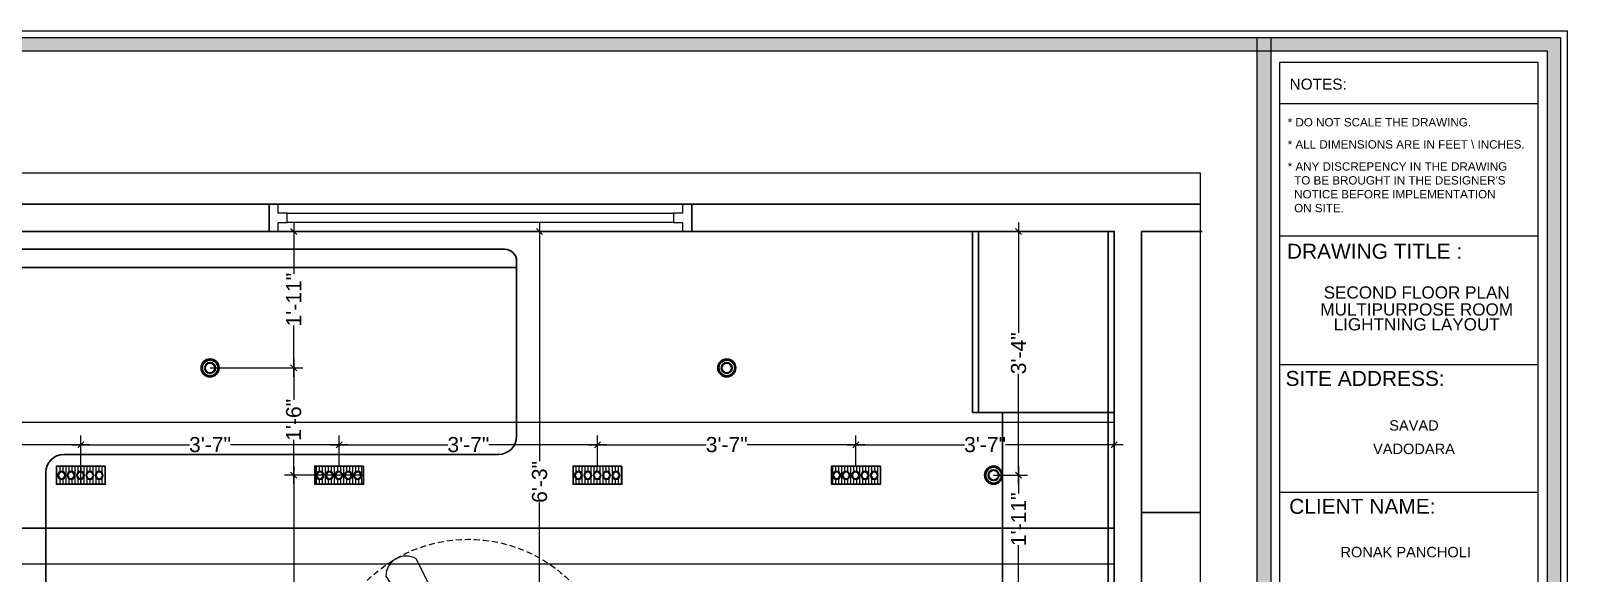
# Model space of a CAD drawing. Header units: millimetres. Extents: x 145796 to 148307, y -176303 to -174465.
# Drawn here: x 145972.3 to 146226.8, y -174811.5 to -174721.6 of the extents above; entities that cross this region are included whole.
import ezdxf
from ezdxf.enums import TextEntityAlignment as Align

# ---------------------------------------------------------------- set-up
doc = ezdxf.new("R2010")
doc.units = ezdxf.units.MM
doc.header["$MEASUREMENT"] = 0
doc.header["$PDMODE"] = 2
doc.linetypes.add('DASHED', pattern=[0.75, 0.5, -0.25])
doc.linetypes.add('DASHEDX2', pattern=[1.5, 1, -0.5])
doc.layers.get('Defpoints').update_dxf_attribs({"color": 220})
for name, color, linetype, lineweight in [('dim05', 1, 'Continuous', 13), ('Electrical', 84, 'Continuous', 30), ('FALSE CEILING', 6, 'Continuous', 30), ('FURNITURE', 32, 'Continuous', 9), ('Labelling', 1, 'Continuous', 25), ('NAME PLATE', 7, 'Continuous', 25), ('SECOND FLOOR', 7, 'Continuous', 9), ('SECOND FLOOR  ( PLINE )', 251, 'Continuous', 30), ('wall', 7, 'Continuous', 30)]:
    doc.layers.add(name, color=color, linetype=linetype, lineweight=lineweight)
doc.layers.add('hatch', color=250, linetype='Continuous', lineweight=9, transparency=0.5)
doc.layers.add('XX~SLAB ( PLINE )', color=251, linetype='Continuous', plot=False)
doc.styles.add('Aerial', font='arial.ttf')
doc.styles.add('Arial', font='arial.ttf')
doc.dimstyles.new('Cn_BT_9 ( BOLD )', dxfattribs={"dimtxt": 2.5, "dimasz": 1, "dimexe": 1.5, "dimexo": 0, "dimgap": 0.09, "dimtad": 0, "dimdec": 0, "dimzin": 3, "dimdsep": 46, "dimlunit": 4, "dimtxsty": 'Aerial', "dimblk": 'OBLIQUE', "dimcen": 0.09, "dimdle": 1.5, "dimclrd": 1, "dimclre": 1, "dimclrt": 5, "dimadec": 0, "dimazin": 0, "dimtfac": 0.75, "dimtdec": 0, "dimtofl": 0, "dimtmove": 0, "dimatfit": 3, "dimldrblk": 'OBLIQUE', "dimfxl": 0, "dimtolj": 1, "dimtzin": 0, "dimlwd": 15, "dimlwe": 15, "dimarcsym": 0})

# ---------------------------------------------------------------- blocks, each defined once
blk = doc.blocks.new('ceiling')
at = {"layer": 'FURNITURE', "color": 9, "lineweight": 30, "true_color": 0xc7c8ca}
for p, q in [((142904.89, -176849.37, -0.13), (143012.89, -176849.37, -0.13)), ((142902.89, -176935.37, -0.13), (142902.89, -176851.37, -0.13)), ((142907.89, -176852.37, -0.13), (143014.89, -176852.37, -0.13)), ((143014.89, -176851.37, -0.13), (143014.89, -176880.36, -0.13)), ((142905.89, -176932.37, -0.13), (142905.89, -176854.37, -0.13)), ((143113.89, -176876.42), (143095.39, -176876.42)), ((143011.89, -176883.36, -0.13), (142939.89, -176883.36, -0.13)), ((142936.89, -176886.36, -0.13), (142936.89, -176934.37, -0.13)), ((142926.89, -176934.37, -0.13), (142907.89, -176934.37, -0.13)), ((142927.89, -176935.37, -0.13), (142927.89, -176936.37, -0.13)), ((142933.89, -176937.37, -0.13), (142904.89, -176937.37, -0.13)), ((142969.89, -176977.47, -0.13), (142969.89, -176955.47, -0.13)), ((142969.89, -176955.47, -0.13), (143023.89, -176955.47, -0.13)), ((142996.89, -176955.47, -0.13), (142996.89, -176981.47, -0.13)), ((143023.89, -176955.47, -0.13), (143023.89, -176977.47, -0.13)), ((143023.89, -176955.47, -0.13), (143023.89, -176957.47, -0.13)), ((142965.89, -176981.47, -0.13), (142965.89, -176959.47, -0.13)), ((142967.89, -176957.47, -0.13), (142969.89, -176957.47, -0.13)), ((143023.89, -176957.47, -0.13), (143025.89, -176957.47, -0.13)), ((143027.89, -176959.47, -0.13), (143027.89, -176981.47, -0.13)), ((143019.89, -176981.47, -0.13), (142973.89, -176981.47, -0.13)), ((143021.89, -176987.47, -0.13), (142971.89, -176987.47, -0.13))]:
    blk.add_line(p, q, dxfattribs=at)
at = {"layer": 'FURNITURE', "color": 3, "linetype": 'DASHEDX2', "lineweight": 30, "ltscale": 10}
blk.add_line((142899.89, -176989.42, -0.13), (143113.89, -176989.42, -0.13), dxfattribs=at)
at = {"layer": 'FURNITURE', "color": 9, "lineweight": 30, "ltscale": 10, "true_color": 0xc7c8ca}
for points in [[(143090.39, -176876.42), (143113.89, -176876.42), (143113.89, -176846.42), (143090.39, -176846.42)], [(143090.39, -176876.42), (143091.39, -176876.42), (143091.39, -176846.42), (143090.39, -176846.42)], [(143112.89, -176996.42), (143113.89, -176996.42), (143113.89, -176846.42), (143112.89, -176846.42)], [(143113.89, -176876.42), (143113.89, -176978.5), (143095.39, -176978.5), (143095.39, -176876.42)], [(143096.39, -176961.5), (143096.39, -176944.5), (143095.39, -176944.5), (143095.39, -176961.5)], [(143096.39, -176978.5), (143096.39, -176961.5), (143095.39, -176961.5), (143095.39, -176978.5)], [(143113.89, -176996.42), (143113.89, -176988.42), (142899.89, -176988.42), (142899.89, -176996.42)]]:
    blk.add_lwpolyline(points, close=True, dxfattribs=at)
at = {"layer": 'FURNITURE', "color": 9, "lineweight": 25, "true_color": 0xc7c8ca, "elevation": -0.13}
blk.add_lwpolyline([(142927.89, -176992.42, 1), (142931.89, -176992.42, -1), (142935.89, -176992.42, 1), (142939.89, -176992.42, -1), (142943.89, -176992.42, 1), (142947.89, -176992.42, -1), (142951.89, -176992.42, 1), (142955.89, -176992.42, -1), (142959.89, -176992.42, 1), (142963.89, -176992.42, -1), (142967.89, -176992.42, 1), (142971.89, -176992.42, -1), (142975.89, -176992.42, 1), (142979.89, -176992.42, -1), (142983.89, -176992.42, 1), (142987.89, -176992.42, -1), (142991.89, -176992.42, 1), (142995.89, -176992.42, -1), (142999.89, -176992.42, 1), (143003.89, -176992.42, -1), (143007.89, -176992.42, 1), (143011.89, -176992.42, -1), (143015.89, -176992.42, 1), (143019.89, -176992.42, -0.414214), (143021.89, -176990.42, -0.414214)], format="xyb", dxfattribs=at)
at = {"layer": 'FURNITURE', "color": 9, "lineweight": 30, "true_color": 0xc7c8ca}
for centre, radius, start, end in [((142904.89, -176851.37, -0.13), 2, 90, 180), ((143012.89, -176851.37, -0.13), 2, 0, 90), ((142907.89, -176854.37, -0.13), 2, 90, 180), ((143011.89, -176880.36, -0.13), 3, 270, 0), ((142939.89, -176886.36, -0.13), 3, 90, 180), ((142907.89, -176932.37, -0.13), 2, 180, 270), ((142926.89, -176935.37, -0.13), 1, 0, 90), ((142933.89, -176934.37, -0.13), 3, 270, 0), ((142904.89, -176935.37, -0.13), 2, 180, 270), ((142926.89, -176936.37, -0.13), 1, 270, 0), ((142967.89, -176959.47, -0.13), 2, 90, 180), ((143025.89, -176959.47, -0.13), 2, 0, 90), ((142973.89, -176977.47, -0.13), 4, 180, 270), ((143019.89, -176977.47, -0.13), 4, 270, 0), ((142971.89, -176981.47, -0.13), 6, 180, 270), ((143021.89, -176981.47, -0.13), 6, 270, 0)]:
    blk.add_arc(centre, radius, start, end, dxfattribs=at)
blk = doc.blocks.new('LAYOUT FILE')
at = {"layer": 'NAME PLATE', "true_color": 0xd39e00}
h = blk.add_hatch(color=42, dxfattribs=at)
h.paths.add_polyline_path([(3346889.83, -513806.18), (3346889.83, -514260.7), (3347535.56, -514260.7), (3347535.56, -513806.18)])
h.paths.add_polyline_path([(3346894.36, -513810.71), (3347531.03, -513810.71), (3347531.03, -514256.17), (3346894.36, -514256.17)], flags=16)
blk.add_hatch(color=42, dxfattribs=at).paths.add_polyline_path([(3347433.6, -514256.17), (3347438.13, -514256.17), (3347438.13, -513806.18), (3347433.6, -513806.18)])
at = {"layer": 'NAME PLATE', "color": 42, "true_color": 0xd39e00}
for p, q in [((3347527.96, -513828.55), (3347441.2, -513828.55)), ((3347527.96, -513872.99), (3347441.2, -513872.99)), ((3347527.96, -513916.26), (3347441.2, -513916.26)), ((3347527.96, -513959.27), (3347441.2, -513959.27))]:
    blk.add_line(p, q, dxfattribs=at)
for points in [[(3346887.56, -513803.91), (3347537.83, -513803.91), (3347537.83, -514262.96), (3346887.56, -514262.96)], [(3346889.83, -513806.18), (3347535.56, -513806.18), (3347535.56, -514260.7), (3346889.83, -514260.7)], [(3347433.6, -514256.17), (3347433.6, -513806.18), (3347438.13, -513806.18), (3347438.13, -514256.17)], [(3346894.36, -513810.71), (3347531.03, -513810.71), (3347531.03, -514256.17), (3346894.36, -514256.17)], [(3347441.2, -514252.44), (3347441.2, -513814.44), (3347527.96, -513814.44), (3347527.96, -514252.44)]]:
    blk.add_lwpolyline(points, close=True, dxfattribs=at)
at = {"layer": 'NAME PLATE', "style": 'Arial'}
for s, height, p in [('NOTES:', 3.699, (3347454.07, -513823.73)), ('DRAWING TITLE : ', 5.0338, (3347474.01, -513880.61)), ('SITE ADDRESS:', 5.0338, (3347469.85, -513923.39)), ('CLIENT NAME:', 5.0338, (3347468.93, -513966.4))]:
    blk.add_text(s, height=height, dxfattribs=at).set_placement(p, align=Align.CENTER)
at = {"layer": 'NAME PLATE', "char_height": 2.7974, "width": 108.0765, "attachment_point": 1, "style": 'Arial'}
for s, insert in [('* DO NOT SCALE THE DRAWING.', (3347443.82, -513833.31, 0)), ('* ALL DIMENSIONS ARE IN FEET \\\\ INCHES.', (3347443.82, -513840.75, 0)), ("* ANY DISCREPENCY IN THE DRAWING \\P  TO BE BROUGHT IN THE DESIGNER'S\\P  NOTICE BEFORE IMPLEMENTATION \\P  ON SITE.", (3347443.82, -513848.18, 0))]:
    blk.add_mtext(s, dxfattribs=dict(at, insert=insert))
blk = doc.blocks.new('w')
at = {"layer": 'Electrical', "lineweight": 25, "true_color": 0x000000}
h = blk.add_hatch(dxfattribs=at)
h.set_pattern_fill('ANSI31', color=18, scale=4, angle=225)
h.set_pattern_definition([(270, (3371208.62173, -539867.7139), (0.5, -2e-16), [])])
h.paths.add_polyline_path([(3358215.1, -518899.88), (3358215.97, -518898.83, -0.675401), (3358216.43, -518897.69, -0.15536), (3358216.81, -518897.81), (3358217.43, -518897.06), (3358217.43, -518896.88), (3358209.34, -518896.88), (3358209.34, -518899.88)])
h.paths.add_polyline_path([(3358210.2, -518899.01, -1), (3358210.2, -518897.69, -1)], flags=16)
h.paths.add_polyline_path([(3358211.76, -518897.69, -1), (3358211.76, -518899.01, -1)], flags=16)
h.paths.add_polyline_path([(3358210.2, -518898.88, -1), (3358210.2, -518897.82, -1)], flags=0)
h.paths.add_polyline_path([(3358211.76, -518897.82, -1), (3358211.76, -518898.88, -1)], flags=0)
h.paths.add_polyline_path([(3358213.32, -518897.69, -1), (3358213.32, -518899.01, -1)], flags=16)
h.paths.add_polyline_path([(3358213.32, -518897.82, -1), (3358213.32, -518898.88, -1)], flags=0)
h.paths.add_polyline_path([(3358214.87, -518897.69, -1), (3358214.87, -518899.01, -1)], flags=16)
h.paths.add_polyline_path([(3358214.87, -518897.82, -1), (3358214.87, -518898.88, -1)], flags=0)
h.paths.add_polyline_path([(3358215.97, -518898.83), (3358215.1, -518899.88), (3358217.43, -518899.88), (3358217.43, -518897.06), (3358216.81, -518897.81, -0.731062), (3358216.43, -518899.01, -0.193744)], flags=17)
at = {"layer": 'Electrical', "color": 240, "true_color": 0xed1f24}
blk.add_lwpolyline([(3358217.43, -518899.88), (3358209.34, -518899.88), (3358209.34, -518896.88), (3358217.43, -518896.88)], close=True, dxfattribs=at)
at = {"layer": 'Electrical', "color": 18, "lineweight": 25, "true_color": 0x000000}
for centre, radius in [((3358210.2, -518898.35), 0.662), ((3358210.2, -518898.35), 0.53), ((3358211.76, -518898.35), 0.662), ((3358211.76, -518898.35), 0.53), ((3358213.32, -518898.35), 0.662), ((3358213.32, -518898.35), 0.53), ((3358214.87, -518898.35), 0.662), ((3358214.87, -518898.35), 0.53), ((3358216.43, -518898.35), 0.662), ((3358216.43, -518898.35), 0.53)]:
    blk.add_circle(centre, radius, dxfattribs=at)
blk = doc.blocks.new('fan plan')
at = {"layer": 'Electrical', "lineweight": 15, "ltscale": 20}
for p, q in [((4593.5, 3687.63), (4594.38, 3670.64)), ((4598.38, 3670.64), (4599.27, 3687.63)), ((4595.88, 3669.78), (4595.88, 3673.02)), ((4596.88, 3673), (4596.88, 3669.78)), ((4590.77, 3664.38), (4575.61, 3656.65)), ((4589.48, 3661.9), (4592.26, 3663.51)), ((4600.5, 3663.51), (4603.31, 3661.89)), ((4617.15, 3656.65), (4601.99, 3664.38)), ((4578.5, 3651.66), (4592.77, 3660.92)), ((4592.76, 3662.64), (4589.95, 3661.02)), ((4599.99, 3660.92), (4614.26, 3651.66)), ((4602.79, 3661.04), (4600, 3662.64))]:
    blk.add_line(p, q, dxfattribs=at)
at = {"layer": 'Electrical', "linetype": 'DASHED', "lineweight": 15, "ltscale": 2}
blk.add_circle((4596.38, 3665.31), 24, dxfattribs=at)
at = {"layer": 'Electrical', "lineweight": 15, "ltscale": 20}
for centre, major_axis, start_param, end_param in [((4596.38, 3686), (2.34, 2.34), -0.272136, 1.842967), ((4596.38, 3672.83), (0.376, 0.376), -0.465536, 1.983618), ((4594.85, 3670.9), (0.382, 0.382), 2.863014, 4.257784), ((4596.38, 3668.39), (1.71, -1.71), 2.565057, 2.951308), ((4596.38, 3668.39), (1.71, 1.71), 0.19032, 0.57657), ((4597.91, 3670.9), (0.382, -0.382), 5.167028, 6.561799), ((4596.38, 3665.31), (3.18, -3.18), 3.14161, 9.424795), ((4596.38, 3665.31), (2.83, -2.83), 1.749190548672175e-05, 6.283202799085073), ((4596.38, 3665.31), (0.707, 0.707), 1.570814, 7.853999), ((4590.78, 3663.84), (0.382, -0.382), 0.978238, 2.373008), ((4593.72, 3663.77), (1.71, -1.71), 3.855511, 4.241762), ((4599.05, 3663.77), (1.71, 1.71), 5.183051, 5.569301), ((4601.98, 3663.84), (0.382, -0.382), 2.339416, 3.734186), ((4589.87, 3661.55), (0.376, -0.376), 3.199655, 5.648809), ((4593.72, 3663.77), (1.71, -1.71), 4.659452, 5.045703), ((4592.31, 3661.2), (0.382, 0.382), -1.325776, 0.068994), ((4600.46, 3661.2), (0.382, -0.382), 3.072633, 4.467404), ((4599.05, 3663.77), (1.71, 1.71), 4.37911, 4.765361), ((4602.9, 3661.56), (0.376, 0.376), 3.723254, 6.172408), ((4578.47, 3654.97), (2.34, -2.34), 3.393055, 5.508159), ((4614.3, 3654.97), (2.34, -2.34), 5.48745, 7.602554)]:
    blk.add_ellipse(centre, major_axis=major_axis, ratio=1, start_param=start_param, end_param=end_param, dxfattribs=at)
blk = doc.blocks.new('_Oblique')
at = {"layer": 'wall', "color": 0, "lineweight": -2}
blk.add_line((-0.5, -0.5), (0.5, 0.5), dxfattribs=at)
blk = doc.blocks.new('*D91')
at = {"layer": 'Defpoints', "color": 0, "ltscale": 10, "transparency": 16777216}
for p in [(145980.57, -174790.21), (145937.77, -174795.26, -0.88), (145980.57, -174796.76, -0.88)]:
    blk.add_point(p, dxfattribs=at)
at = {"layer": 'FURNITURE', "color": 1, "lineweight": 15, "ltscale": 10, "transparency": 16777216}
for p, q in [((145936.27, -174790.21), (145955.76, -174790.21)), ((145937.77, -174795.26), (145937.77, -174788.71)), ((145982.07, -174790.21), (145962.58, -174790.21)), ((145980.57, -174796.76), (145980.57, -174788.71))]:
    blk.add_line(p, q, dxfattribs=at)
at = {"layer": 'FURNITURE', "color": 1, "lineweight": 15, "ltscale": 10, "transparency": 16777216, "rotation": 180}
blk.add_blockref('_Oblique', (145937.77, -174790.21), dxfattribs=at)
at = {"layer": 'FURNITURE', "color": 1, "lineweight": 15, "ltscale": 10, "transparency": 16777216}
blk.add_blockref('_Oblique', (145980.57, -174790.21), dxfattribs=at)
at = {"layer": 'FURNITURE', "color": 5, "ltscale": 10, "transparency": 16777216, "insert": (145959.17, -174790.21), "char_height": 2.5, "attachment_point": 5, "style": 'Aerial'}
blk.add_mtext('\\A1;3\'-7"', dxfattribs=at)
blk = doc.blocks.new('*D92')
at = {"layer": 'Defpoints', "color": 0, "ltscale": 10, "transparency": 16777216}
for p in [(146023.37, -174790.21), (146023.37, -174793.76, -0.88), (145980.57, -174796.76, -0.88)]:
    blk.add_point(p, dxfattribs=at)
at = {"layer": 'FURNITURE', "color": 1, "lineweight": 15, "ltscale": 10, "transparency": 16777216}
for p, q in [((145979.07, -174790.21), (145998.56, -174790.21)), ((145980.57, -174796.76), (145980.57, -174788.71)), ((146024.87, -174790.21), (146005.38, -174790.21)), ((146023.37, -174793.76), (146023.37, -174788.71))]:
    blk.add_line(p, q, dxfattribs=at)
at = {"layer": 'FURNITURE', "color": 1, "lineweight": 15, "ltscale": 10, "transparency": 16777216, "rotation": 180}
blk.add_blockref('_Oblique', (145980.57, -174790.21), dxfattribs=at)
at = {"layer": 'FURNITURE', "color": 1, "lineweight": 15, "ltscale": 10, "transparency": 16777216}
blk.add_blockref('_Oblique', (146023.37, -174790.21), dxfattribs=at)
at = {"layer": 'FURNITURE', "color": 5, "ltscale": 10, "transparency": 16777216, "insert": (146001.97, -174790.21), "char_height": 2.5, "attachment_point": 5, "style": 'Aerial'}
blk.add_mtext('\\A1;3\'-7"', dxfattribs=at)
blk = doc.blocks.new('*D93')
at = {"layer": 'Defpoints', "color": 0, "ltscale": 10, "transparency": 16777216}
for p in [(146066.17, -174790.21), (146023.37, -174793.76, -0.88), (146066.17, -174793.76, -0.88)]:
    blk.add_point(p, dxfattribs=at)
at = {"layer": 'FURNITURE', "color": 1, "lineweight": 15, "ltscale": 10, "transparency": 16777216}
for p, q in [((146021.87, -174790.21), (146041.36, -174790.21)), ((146023.37, -174793.76), (146023.37, -174788.71)), ((146067.67, -174790.21), (146048.18, -174790.21)), ((146066.17, -174793.76), (146066.17, -174788.71))]:
    blk.add_line(p, q, dxfattribs=at)
at = {"layer": 'FURNITURE', "color": 1, "lineweight": 15, "ltscale": 10, "transparency": 16777216, "rotation": 180}
blk.add_blockref('_Oblique', (146023.37, -174790.21), dxfattribs=at)
at = {"layer": 'FURNITURE', "color": 1, "lineweight": 15, "ltscale": 10, "transparency": 16777216}
blk.add_blockref('_Oblique', (146066.17, -174790.21), dxfattribs=at)
at = {"layer": 'FURNITURE', "color": 5, "ltscale": 10, "transparency": 16777216, "insert": (146044.77, -174790.21), "char_height": 2.5, "attachment_point": 5, "style": 'Aerial'}
blk.add_mtext('\\A1;3\'-7"', dxfattribs=at)
blk = doc.blocks.new('*D94')
at = {"layer": 'Defpoints', "color": 0, "ltscale": 10, "transparency": 16777216}
for p in [(146108.97, -174790.21), (146066.17, -174793.76, -0.88), (146108.97, -174793.76, -0.88)]:
    blk.add_point(p, dxfattribs=at)
at = {"layer": 'FURNITURE', "color": 1, "lineweight": 15, "ltscale": 10, "transparency": 16777216}
for p, q in [((146064.67, -174790.21), (146084.16, -174790.21)), ((146066.17, -174793.76), (146066.17, -174788.71)), ((146110.47, -174790.21), (146090.98, -174790.21)), ((146108.97, -174793.76), (146108.97, -174788.71))]:
    blk.add_line(p, q, dxfattribs=at)
at = {"layer": 'FURNITURE', "color": 1, "lineweight": 15, "ltscale": 10, "transparency": 16777216, "rotation": 180}
blk.add_blockref('_Oblique', (146066.17, -174790.21), dxfattribs=at)
at = {"layer": 'FURNITURE', "color": 1, "lineweight": 15, "ltscale": 10, "transparency": 16777216}
blk.add_blockref('_Oblique', (146108.97, -174790.21), dxfattribs=at)
at = {"layer": 'FURNITURE', "color": 5, "ltscale": 10, "transparency": 16777216, "insert": (146087.57, -174790.21), "char_height": 2.5, "attachment_point": 5, "style": 'Aerial'}
blk.add_mtext('\\A1;3\'-7"', dxfattribs=at)
blk = doc.blocks.new('*D95')
at = {"layer": 'Defpoints', "color": 0, "ltscale": 10, "transparency": 16777216}
for p in [(146151.77, -174790.21), (146108.97, -174793.76, -0.88), (146151.77, -174795.26, -0.88)]:
    blk.add_point(p, dxfattribs=at)
at = {"layer": 'FURNITURE', "color": 1, "lineweight": 15, "ltscale": 10, "transparency": 16777216}
for p, q in [((146107.47, -174790.21), (146126.96, -174790.21)), ((146108.97, -174793.76), (146108.97, -174788.71)), ((146153.27, -174790.21), (146133.78, -174790.21)), ((146151.77, -174795.26), (146151.77, -174788.71))]:
    blk.add_line(p, q, dxfattribs=at)
at = {"layer": 'FURNITURE', "color": 1, "lineweight": 15, "ltscale": 10, "transparency": 16777216, "rotation": 180}
blk.add_blockref('_Oblique', (146108.97, -174790.21), dxfattribs=at)
at = {"layer": 'FURNITURE', "color": 1, "lineweight": 15, "ltscale": 10, "transparency": 16777216}
blk.add_blockref('_Oblique', (146151.77, -174790.21), dxfattribs=at)
at = {"layer": 'FURNITURE', "color": 5, "ltscale": 10, "transparency": 16777216, "insert": (146130.37, -174790.21), "char_height": 2.5, "attachment_point": 5, "style": 'Aerial'}
blk.add_mtext('\\A1;3\'-7"', dxfattribs=at)
blk = doc.blocks.new('*D97')
at = {"layer": 'Defpoints', "color": 0, "ltscale": 10, "transparency": 16777216}
for p in [(146044.77, -174754.88, -0.13), (146056.57, -174754.88), (146044.77, -174829.88)]:
    blk.add_point(p, dxfattribs=at)
at = {"layer": 'FURNITURE', "color": 1, "lineweight": 15, "ltscale": 10, "transparency": 16777216}
for p, q in [((146044.77, -174754.88), (146058.07, -174754.88)), ((146056.57, -174753.38), (146056.57, -174792.96)), ((146056.57, -174831.38), (146056.57, -174799.8)), ((146044.77, -174829.88), (146058.07, -174829.88))]:
    blk.add_line(p, q, dxfattribs=at)
for p, rotation in [((146056.57, -174754.88), 90), ((146056.57, -174829.88), 270)]:
    blk.add_blockref('_Oblique', p, dxfattribs=dict(at, rotation=rotation))
at = {"layer": 'FURNITURE', "color": 5, "ltscale": 10, "transparency": 16777216, "insert": (146056.57, -174796.38), "char_height": 2.5, "attachment_point": 5, "rotation": 90, "style": 'Aerial'}
blk.add_mtext('\\A1;6\'-3"', dxfattribs=at)
blk = doc.blocks.new('*D98')
at = {"layer": 'Defpoints', "color": 0, "ltscale": 10, "transparency": 16777216}
for p in [(146001.97, -174777.49, -0.88), (146015.83, -174795.26), (146027.42, -174795.26, -0.88)]:
    blk.add_point(p, dxfattribs=at)
at = {"layer": 'FURNITURE', "color": 1, "lineweight": 15, "ltscale": 10, "transparency": 16777216}
for p, q in [((146001.97, -174777.49), (146017.33, -174777.49)), ((146015.83, -174775.99), (146015.83, -174782.8)), ((146015.83, -174796.76), (146015.83, -174789.39)), ((146027.42, -174795.26), (146014.33, -174795.26))]:
    blk.add_line(p, q, dxfattribs=at)
for p, rotation in [((146015.83, -174777.49), 90), ((146015.83, -174795.26), 270)]:
    blk.add_blockref('_Oblique', p, dxfattribs=dict(at, rotation=rotation))
at = {"layer": 'FURNITURE', "color": 5, "ltscale": 10, "transparency": 16777216, "insert": (146015.83, -174786.09), "char_height": 2.5, "attachment_point": 5, "rotation": 90, "style": 'Aerial'}
blk.add_mtext('\\A1;1\'-6"', dxfattribs=at)
blk = doc.blocks.new('*D99')
at = {"layer": 'Defpoints', "color": 0, "ltscale": 10, "transparency": 16777216}
for p in [(146027.42, -174795.26, -0.88), (146015.83, -174864.49), (146027.42, -174864.49, -0.88)]:
    blk.add_point(p, dxfattribs=at)
at = {"layer": 'FURNITURE', "color": 1, "lineweight": 15, "ltscale": 10, "transparency": 16777216}
for p, q in [((146027.42, -174795.26), (146014.33, -174795.26)), ((146015.83, -174793.76), (146015.83, -174826.46)), ((146015.83, -174865.99), (146015.83, -174833.29)), ((146027.42, -174864.49), (146014.33, -174864.49))]:
    blk.add_line(p, q, dxfattribs=at)
for p, rotation in [((146015.83, -174795.26), 90), ((146015.83, -174864.49), 270)]:
    blk.add_blockref('_Oblique', p, dxfattribs=dict(at, rotation=rotation))
at = {"layer": 'FURNITURE', "color": 5, "ltscale": 10, "transparency": 16777216, "insert": (146015.83, -174829.88), "char_height": 2.5, "attachment_point": 5, "rotation": 90, "style": 'Aerial'}
blk.add_mtext('\\A1;5\'-9"', dxfattribs=at)
blk = doc.blocks.new('3we')
at = {"layer": 'Electrical', "color": 18, "ltscale": 8, "true_color": 0x000000}
for radius in [1.5, 1.3, 0.904, 0.804]:
    blk.add_circle((56069.75, 46700.94), radius, dxfattribs=at)
blk = doc.blocks.new('*D103')
at = {"layer": 'Defpoints', "color": 0, "ltscale": 10, "transparency": 16777216}
for p in [(146131.77, -174795.26, -1.01), (146135.92, -174795.26), (146131.77, -174817.88)]:
    blk.add_point(p, dxfattribs=at)
at = {"layer": 'FURNITURE', "color": 1, "lineweight": 15, "ltscale": 10, "transparency": 16777216}
for p, q in [((146131.77, -174795.26), (146137.42, -174795.26)), ((146135.92, -174793.76), (146135.92, -174798.3)), ((146135.92, -174819.38), (146135.92, -174806.84)), ((146131.77, -174817.88), (146137.42, -174817.88))]:
    blk.add_line(p, q, dxfattribs=at)
for p, rotation in [((146135.92, -174795.26), 90), ((146135.92, -174817.88), 270)]:
    blk.add_blockref('_Oblique', p, dxfattribs=dict(at, rotation=rotation))
at = {"layer": 'FURNITURE', "color": 5, "ltscale": 10, "transparency": 16777216, "insert": (146135.92, -174802.57), "char_height": 2.5, "attachment_point": 5, "rotation": 90, "style": 'Aerial'}
blk.add_mtext('\\A1;1\'-11"', dxfattribs=at)
blk = doc.blocks.new('*D104')
at = {"layer": 'Defpoints', "color": 0, "ltscale": 10, "transparency": 16777216}
for p in [(146134.7, -174754.88), (146135.92, -174754.88), (146131.77, -174795.26, -1.01)]:
    blk.add_point(p, dxfattribs=at)
at = {"layer": 'FURNITURE', "color": 1, "lineweight": 15, "ltscale": 10, "transparency": 16777216}
for p, q in [((146134.7, -174754.88), (146137.42, -174754.88)), ((146135.92, -174753.38), (146135.92, -174771.66)), ((146135.92, -174796.76), (146135.92, -174778.48)), ((146131.77, -174795.26), (146137.42, -174795.26))]:
    blk.add_line(p, q, dxfattribs=at)
for p, rotation in [((146135.92, -174754.88), 90), ((146135.92, -174795.26), 270)]:
    blk.add_blockref('_Oblique', p, dxfattribs=dict(at, rotation=rotation))
at = {"layer": 'FURNITURE', "color": 5, "ltscale": 10, "transparency": 16777216, "insert": (146135.92, -174775.07), "char_height": 2.5, "attachment_point": 5, "rotation": 90, "style": 'Aerial'}
blk.add_mtext('\\A1;3\'-4"', dxfattribs=at)
blk = doc.blocks.new('*D109')
at = {"layer": 'Defpoints', "color": 0, "ltscale": 10, "transparency": 16777216}
for p in [(146011.77, -174754.88, -0.13), (146015.83, -174754.88), (146001.97, -174777.49, -0.88)]:
    blk.add_point(p, dxfattribs=at)
at = {"layer": 'FURNITURE', "color": 1, "lineweight": 15, "ltscale": 10, "transparency": 16777216}
for p, q in [((146011.77, -174754.88), (146017.33, -174754.88)), ((146015.83, -174753.38), (146015.83, -174761.92)), ((146015.83, -174778.99), (146015.83, -174770.45)), ((146001.97, -174777.49), (146017.33, -174777.49))]:
    blk.add_line(p, q, dxfattribs=at)
for p, rotation in [((146015.83, -174754.88), 90), ((146015.83, -174777.49), 270)]:
    blk.add_blockref('_Oblique', p, dxfattribs=dict(at, rotation=rotation))
at = {"layer": 'FURNITURE', "color": 5, "ltscale": 10, "transparency": 16777216, "insert": (146015.83, -174766.18), "char_height": 2.5, "attachment_point": 5, "rotation": 90, "style": 'Aerial'}
blk.add_mtext('\\A1;1\'-11"', dxfattribs=at)

msp = doc.modelspace()

# ---------------------------------------------------------------- linework, layer by layer
at = {"layer": 'FALSE CEILING', "lineweight": 25}
for points, elevation in [([(146151.77, -174896.88), (146151.77, -174754.88), (145937.77, -174754.88), (145937.77, -174896.88)], -0.13), ([(146151.77, -174786.49), (146151.77, -174804.03), (145937.77, -174804.03), (145937.77, -174786.49)], -0.88), ([(146151.77, -174804.03), (146151.77, -174810.03), (145937.77, -174810.03), (145937.77, -174804.03)], -0.88)]:
    msp.add_lwpolyline(points, close=True, dxfattribs=dict(at, elevation=elevation))
at = {"layer": 'FURNITURE', "lineweight": 30}
for p, q in [((146166.32, -174754.88, -0.13), (146156.27, -174754.87, -0.13)), ((146156.27, -174754.87, -0.13), (146156.27, -174801.46, -0.13)), ((146156.27, -174801.46, -0.13), (146166.04, -174801.46, -0.13)), ((146166.04, -174801.46, -0.13), (146156.27, -174801.46, -0.13)), ((146156.27, -174801.46, -0.13), (146156.27, -174904.88, -0.13))]:
    msp.add_line(p, q, dxfattribs=at)
at = {"layer": 'Labelling', "lineweight": 0, "ltscale": 10}
for p, q in [((146166.04, -174745.2), (145917.9, -174745.2)), ((146166.04, -174915.13), (146166.04, -174745.2))]:
    msp.add_line(p, q, dxfattribs=at)
at = {"layer": 'SECOND FLOOR'}
for p, q in [((145928.77, -174750.38, -0.13), (146166.04, -174750.38, -0.13)), ((146011.77, -174750.38, -0.13), (146011.77, -174754.88, -0.13)), ((146013.27, -174750.38, -0.13), (146011.77, -174750.38, -0.13)), ((146011.77, -174750.38, -0.13), (146011.77, -174754.88, -0.13)), ((146081.77, -174750.38, -0.13), (146011.77, -174750.38, -0.13)), ((146011.77, -174750.38, -0.13), (146011.77, -174754.88, -0.13)), ((146013.27, -174751.88, -0.13), (146013.27, -174750.38, -0.13)), ((146081.77, -174750.38, -0.13), (146080.27, -174750.38, -0.13)), ((146080.27, -174750.38, -0.13), (146080.27, -174751.88, -0.13)), ((146081.77, -174750.38, -0.13), (146081.77, -174754.88, -0.13)), ((146081.77, -174754.88, -0.13), (146081.77, -174750.38, -0.13)), ((146081.77, -174754.88, -0.13), (146081.77, -174750.38, -0.13)), ((146014.77, -174751.88, -0.13), (146013.27, -174751.88, -0.13)), ((146014.77, -174753.38, -0.13), (146014.77, -174751.88, -0.13)), ((146014.77, -174753.38, -0.13), (146014.77, -174751.88, -0.13)), ((146014.77, -174751.88, -0.13), (146078.77, -174751.88, -0.13)), ((146080.27, -174751.88, -0.13), (146078.77, -174751.88, -0.13)), ((146078.77, -174751.88, -0.13), (146078.77, -174753.38, -0.13)), ((146078.77, -174751.88, -0.13), (146078.77, -174753.38, -0.13)), ((145937.77, -174754.88, -0.13), (146151.77, -174754.88, -0.13)), ((146011.77, -174754.88, -0.13), (146013.27, -174754.88, -0.13)), ((146011.77, -174754.88, -0.13), (146081.77, -174754.88, -0.13)), ((146013.27, -174754.88, -0.13), (146013.27, -174753.38, -0.13)), ((146013.27, -174753.38, -0.13), (146014.77, -174753.38, -0.13)), ((146078.77, -174753.38, -0.13), (146014.77, -174753.38, -0.13)), ((146078.77, -174753.38, -0.13), (146080.27, -174753.38, -0.13)), ((146080.27, -174753.38, -0.13), (146080.27, -174754.88, -0.13)), ((146080.27, -174754.88, -0.13), (146081.77, -174754.88, -0.13)), ((146151.77, -174754.88, -0.13), (146151.77, -174904.88, -0.13)), ((146156.27, -174754.88, -0.13), (146166.32, -174754.88, -0.13)), ((146156.27, -174904.88, -0.13), (146156.27, -174754.88, -0.13))]:
    msp.add_line(p, q, dxfattribs=at)
at = {"layer": 'SECOND FLOOR  ( PLINE )'}
for p, q in [((146011.77, -174750.38, -0.13), (145928.77, -174750.38, -0.13)), ((146011.77, -174754.88, -0.13), (146011.77, -174750.38, -0.13)), ((146081.77, -174754.88, -0.13), (146081.77, -174750.38, -0.13)), ((146081.77, -174750.38, -0.13), (146166.04, -174750.38, -0.13)), ((145937.77, -174754.88, -0.13), (146011.77, -174754.88, -0.13)), ((146151.77, -174754.88, -0.13), (146081.77, -174754.88, -0.13)), ((146151.77, -174904.88, -0.13), (146151.77, -174754.88, -0.13)), ((146166.32, -174754.88, -0.13), (146156.27, -174754.88, -0.13)), ((146156.27, -174754.88, -0.13), (146156.27, -174904.88, -0.13))]:
    msp.add_line(p, q, dxfattribs=at)
at = {"layer": 'XX~SLAB ( PLINE )'}
msp.add_line((145924.27, -174750.38, -0.13), (146166.04, -174750.38, -0.13), dxfattribs=at)

# ---------------------------------------------------------------- block references
at = {"layer": 'dim05', "xscale": -1, "rotation": 180}
for p in [(89932.23, -128076.55, -0.88), (90017.83, -128076.55, -0.88)]:
    msp.add_blockref('3we', p, dxfattribs=at)
at = {"layer": 'dim05'}
msp.add_blockref('3we', (90062.03, -221496.2, -1.01), dxfattribs=at)
at = {"layer": 'FALSE CEILING', "lineweight": 5, "rotation": 270}
msp.add_blockref('fan plan', (142379.46, -170233.5, -1.01), dxfattribs=at)
at = {"layer": 'FURNITURE', "lineweight": 30}
msp.add_blockref('ceiling', (3037.88, 2091.54), dxfattribs=at)
at = {"layer": 'hatch', "lineweight": 30, "xscale": -1, "rotation": 180}
for p in [(-3212232.81, -693693.64, -0.88), (-3212190.01, -693693.64, -0.88), (-3212147.21, -693693.64, -0.88), (-3212104.41, -693693.64, -0.88)]:
    msp.add_blockref('w', p, dxfattribs=at)
at = {"layer": 'NAME PLATE', "lineweight": 0, "xscale": 0.4925794017237956, "yscale": 0.4925794017237956, "zscale": 0.4925794017237956}
msp.add_blockref('LAYOUT FILE', (-1502701.37, 78367.6, 0.13), dxfattribs=at)

# ---------------------------------------------------------------- texts
at = {"layer": 'NAME PLATE', "style": 'Arial'}
for s, height, p in [('SECOND FLOOR PLAN', 2.026, (146201.87, -174766, 0.13)), ('MULTIPURPOSE ROOM', 2.026, (146201.87, -174768.82, 0.13)), ('LIGHTNING LAYOUT', 2.026, (146201.87, -174771.28, 0.13)), (' SAVAD ', 1.73, (146201.42, -174787.88, 0.13)), ('VADODARA', 1.73, (146201.42, -174791.77, 0.13)), ('RONAK PANCHOLI    ', 1.7297, (146201.39, -174808.87, 0.13))]:
    msp.add_text(s, height=height, dxfattribs=at).set_placement(p, align=Align.CENTER)

# ---------------------------------------------------------------- dimensions: what is measured, and where the dimension line sits
at = {"layer": 'FURNITURE', "ltscale": 10}
for base, p1, p2, picture, middle in [((146015.83, -174754.88), (146001.97, -174777.49, -0.88), (146011.77, -174754.88, -0.13), '*D109', (146015.83, -174766.18)), ((146135.92, -174754.88), (146131.77, -174795.26, -1.01), (146134.7, -174754.88), '*D104', (146135.92, -174775.07))]:
    dim = msp.add_linear_dim(base=base, p1=p1, p2=p2, angle=90, dimstyle='Cn_BT_9 ( BOLD )', override={"dimtmove": 1}, dxfattribs=at)
    dim.commit()
    dim.dimension.update_dxf_attribs({"geometry": picture, "text_midpoint": middle})
dim = msp.add_linear_dim(base=(146056.57, -174754.88, -0.88), p1=(146044.77, -174829.88, -0.88), p2=(146044.77, -174754.88, -1.01), angle=90, dimstyle='Cn_BT_9 ( BOLD )', dxfattribs=at)
dim.commit()
dim.dimension.update_dxf_attribs({"geometry": '*D97', "text_midpoint": (146056.57, -174796.38, -0.88), "dimtype": 160})
for base, p1, p2, picture, middle in [((146015.83, -174795.26), (146001.97, -174777.49, -0.88), (146027.42, -174795.26, -0.88), '*D98', (146015.83, -174786.09)), ((146015.83, -174864.49), (146027.42, -174795.26, -0.88), (146027.42, -174864.49, -0.88), '*D99', (146015.83, -174829.88)), ((146135.92, -174795.26), (146131.77, -174817.88), (146131.77, -174795.26, -1.01), '*D103', (146135.92, -174802.57))]:
    dim = msp.add_linear_dim(base=base, p1=p1, p2=p2, angle=90, dimstyle='Cn_BT_9 ( BOLD )', override={"dimtmove": 1}, dxfattribs=at)
    dim.commit()
    dim.dimension.update_dxf_attribs({"geometry": picture, "text_midpoint": middle, "dimtype": 160})
dim = msp.add_linear_dim(base=(145980.57, -174790.21), p1=(145937.77, -174795.26, -0.88), p2=(145980.57, -174796.76, -0.88), dimstyle='Cn_BT_9 ( BOLD )', dxfattribs=at)
dim.commit()
dim.dimension.update_dxf_attribs({"geometry": '*D91', "text_midpoint": (145959.17, -174790.21)})
for base, p1, p2, picture, middle in [((146023.37, -174790.21), (145980.57, -174796.76, -0.88), (146023.37, -174793.76, -0.88), '*D92', (146001.97, -174790.21)), ((146066.17, -174790.21), (146023.37, -174793.76, -0.88), (146066.17, -174793.76, -0.88), '*D93', (146044.77, -174790.21)), ((146108.97, -174790.21), (146066.17, -174793.76, -0.88), (146108.97, -174793.76, -0.88), '*D94', (146087.57, -174790.21)), ((146151.77, -174790.21), (146108.97, -174793.76, -0.88), (146151.77, -174795.26, -0.88), '*D95', (146130.37, -174790.21))]:
    dim = msp.add_linear_dim(base=base, p1=p1, p2=p2, dimstyle='Cn_BT_9 ( BOLD )', override={"dimtmove": 1}, dxfattribs=at)
    dim.commit()
    dim.dimension.update_dxf_attribs({"geometry": picture, "text_midpoint": middle})

doc.saveas('drawing.dxf')
